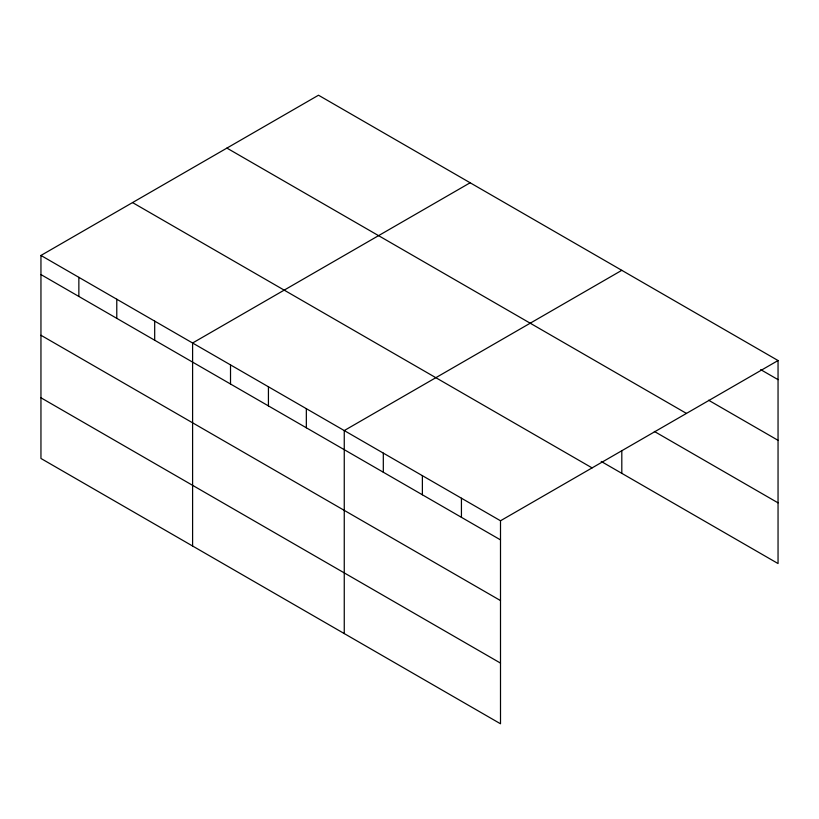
<?xml version="1.0" encoding="UTF-8"?>
<svg xmlns="http://www.w3.org/2000/svg" width="819" height="819" viewBox="0 0 819 819"><rect width="100%" height="100%" fill="white"/><g stroke="black" fill="none" stroke-linecap="round" stroke-linejoin="round"><path stroke-width="1.23" d="M40.95 255.456L500.501 520.771L500.501 723.781L40.95 458.466L40.95 255.456L318.499 95.219L778.05 360.534L778.05 563.544L601.218 461.455M470.157 182.77L192.598 343.007L192.598 546.027M621.805 270.321L344.256 430.569L344.256 633.578M500.501 520.771L778.05 360.534M760.687 369.625L778.05 379.647M708.609 400.235L778.05 440.325M226.914 148.096L686.455 413.411M654.35 431.439L778.05 502.856M132.545 202.58L592.086 467.895M40.95 274.57L500.501 539.885M40.95 335.258L500.501 600.573M40.95 397.778L500.501 663.103M621.805 450.573L621.805 473.331M461.435 498.218L461.435 517.332M422.379 475.675L422.379 494.778M383.312 453.122L383.312 472.225M306.337 408.681L306.337 427.794M268.427 386.793L268.427 405.896M230.518 364.905L230.518 384.009M154.689 321.12L154.689 340.233M116.779 299.232L116.779 318.345M78.859 277.344L78.859 296.458"/></g></svg>
